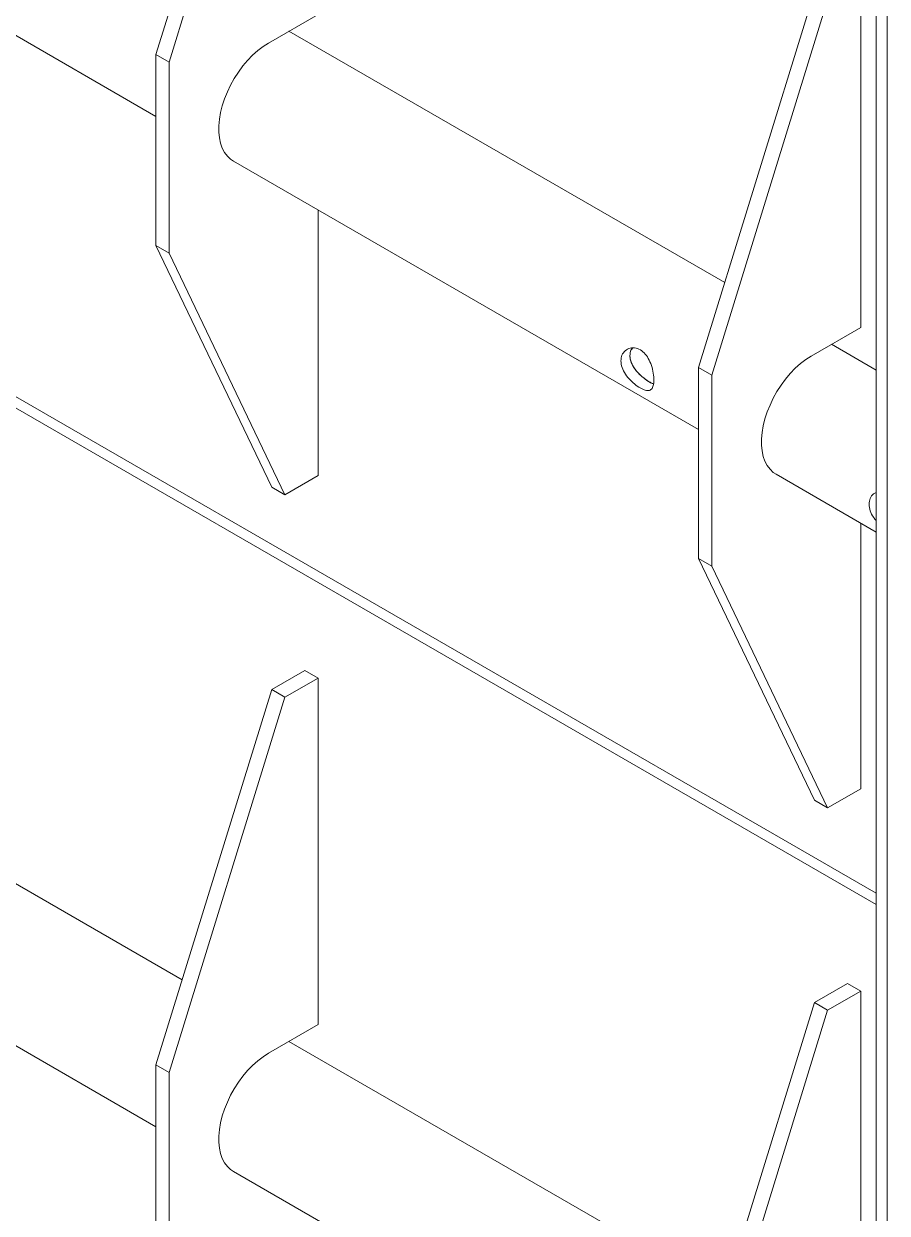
# Model space of a CAD drawing. Header units: millimetres. Extents: x 953 to 17674, y 376 to 6295.
# Drawn here: x 2602 to 2972, y 1883 to 2392 of the extents above; entities that cross this region are included whole.
import ezdxf

# ---------------------------------------------------------------- set-up
doc = ezdxf.new("R2010")
doc.units = ezdxf.units.MM

msp = doc.modelspace()

# ---------------------------------------------------------------- linework, layer by layer
at = {"linetype": 'Continuous', "lineweight": 20}
for p, q in [((2966.82335, 2776.51202), (2966.82335, 1453.71593)), ((2971.50962, 1447.18468), (2971.50962, 2769.98077)), ((2966.82333, 2019.81558), (1924.28451, 2621.66043)), ((2966.82333, 2014.91635), (1924.28451, 2616.7612)), ((2708.46592, 2538.8578), (2658.96845, 2378.41211)), ((2714.12279, 2535.59216), (2664.62532, 2375.14647)), ((2460.12191, 2466.72119), (2658.96845, 2351.92952)), ((2960.19591, 2261.66313), (2960.19591, 2409.86534)), ((2940.3969, 2404.9669), (2890.89943, 2244.5212)), ((2946.05377, 2401.70126), (2896.5563, 2241.25556)), ((2707.05173, 2383.30791), (2728.26493, 2395.55403)), ((2902.10655, 2280.84906), (2715.83747, 2388.37991)), ((2664.62532, 2375.14647), (2658.96845, 2378.41211)), ((2658.96845, 2378.41211), (2658.96845, 2296.75806)), ((2664.62532, 2375.14647), (2664.62532, 2293.49242)), ((2692.05297, 2332.83023), (2890.89943, 2218.03861)), ((2728.26493, 2198.35947), (2728.26493, 2311.92551)), ((2664.62532, 2293.49242), (2658.96845, 2296.75806)), ((2658.96845, 2296.75806), (2708.46592, 2193.46102)), ((2664.62532, 2293.49242), (2714.12279, 2190.19538)), ((2938.9827, 2249.41701), (2960.19591, 2261.66313)), ((2966.82329, 2243.48888), (2947.76845, 2254.48901)), ((2896.5563, 2241.25556), (2890.89943, 2244.5212)), ((2890.89943, 2244.5212), (2890.89943, 2162.86715)), ((2896.5563, 2241.25556), (2896.5563, 2159.60152)), ((2714.12279, 2190.19538), (2728.26493, 2198.35947)), ((2923.98395, 2198.93933), (2966.82335, 2174.20867)), ((2714.12279, 2190.19538), (2708.46592, 2193.46102)), ((2960.19591, 2064.46856), (2960.19591, 2178.0346)), ((2896.5563, 2159.60152), (2890.89943, 2162.86715)), ((2890.89943, 2162.86715), (2940.3969, 2059.57012)), ((2896.5563, 2159.60152), (2946.05377, 2056.30448)), ((2722.60806, 2115.07178), (2708.46592, 2106.90769)), ((2728.26493, 2111.80614), (2714.12279, 2103.64205)), ((2728.26493, 2111.80614), (2722.60806, 2115.07178)), ((2728.26493, 1963.60397), (2728.26493, 2111.80614)), ((2708.46592, 2106.90769), (2658.96845, 1946.46205)), ((2714.12279, 2103.64205), (2708.46592, 2106.90769)), ((2714.12279, 2103.64205), (2664.62532, 1943.19641)), ((2670.17557, 1982.78985), (2483.90645, 2090.32073)), ((2946.05377, 2056.30448), (2960.19591, 2064.46856)), ((2946.05377, 2056.30448), (2940.3969, 2059.57012)), ((2460.12191, 2034.77113), (2658.96845, 1919.97946)), ((2954.53904, 1981.18087), (2940.3969, 1973.01679)), ((2960.19591, 1977.91524), (2954.53904, 1981.18087)), ((2960.19591, 1977.91524), (2946.05377, 1969.75115)), ((2960.19591, 1829.71307), (2960.19591, 1977.91524)), ((2940.3969, 1973.01679), (2890.89943, 1812.57114)), ((2946.05377, 1969.75115), (2896.5563, 1809.3055)), ((2946.05377, 1969.75115), (2940.3969, 1973.01679)), ((2707.05173, 1951.35785), (2728.26493, 1963.60397)), ((2902.10655, 1848.89895), (2715.83747, 1956.4298)), ((2664.62532, 1943.19641), (2658.96845, 1946.46205)), ((2658.96845, 1946.46205), (2658.96845, 1864.808)), ((2664.62532, 1943.19641), (2664.62532, 1861.54236)), ((2692.05297, 1900.88017), (2890.89943, 1786.08855))]:
    msp.add_line(p, q, dxfattribs=at)
at = {"linetype": 'Continuous', "lineweight": 20, "flags": 128}
for points in [[(2692.05297, 2332.83023), (2690.88382, 2333.61967), (2689.49381, 2334.92877), (2688.30961, 2336.51787), (2687.34517, 2338.36835), (2686.61173, 2340.45849), (2686.11798, 2342.76385), (2685.86965, 2345.25736), (2685.86965, 2347.90976), (2686.11798, 2350.68994), (2686.61173, 2353.56537), (2687.34517, 2356.50231), (2688.30961, 2359.46637), (2689.49381, 2362.42267), (2690.88382, 2365.33669), (2692.46344, 2368.17424), (2694.21405, 2370.90192), (2696.11517, 2373.48792), (2698.14454, 2375.90189), (2700.27831, 2378.11545), (2702.49152, 2380.10271), (2704.75818, 2381.8403), (2707.05173, 2383.30791)], [(2923.98395, 2198.93933), (2922.81479, 2199.72876), (2921.42479, 2201.03786), (2920.24059, 2202.62696), (2919.27615, 2204.47745), (2918.54271, 2206.56759), (2918.04896, 2208.87294), (2917.80063, 2211.36646), (2917.80063, 2214.01885), (2918.04896, 2216.79903), (2918.54271, 2219.67446), (2919.27615, 2222.61141), (2920.24059, 2225.57547), (2921.42479, 2228.53177), (2922.81479, 2231.44578), (2924.39442, 2234.28334), (2926.14503, 2237.01101), (2928.04615, 2239.59701), (2930.07552, 2242.01098), (2932.20928, 2244.22455), (2934.4225, 2246.21181), (2936.68916, 2247.9494), (2938.9827, 2249.41701)], [(2692.05297, 1900.88017), (2690.88382, 1901.66958), (2689.49381, 1902.97871), (2688.30961, 1904.56781), (2687.34517, 1906.41829), (2686.61173, 1908.50843), (2686.11798, 1910.81379), (2685.86965, 1913.30728), (2685.86965, 1915.95967), (2686.11798, 1918.73988), (2686.61173, 1921.61531), (2687.34517, 1924.55225), (2688.30961, 1927.51629), (2689.49381, 1930.47264), (2690.88382, 1933.38663), (2692.46344, 1936.22414), (2694.21405, 1938.95188), (2696.11517, 1941.53786), (2698.14454, 1943.95178), (2700.27831, 1946.16534), (2702.49152, 1948.15261), (2704.75818, 1949.89022), (2707.05173, 1951.35785)]]:
    msp.add_lwpolyline(points, dxfattribs=at)
at = {"linetype": 'Continuous', "lineweight": 20}
for points, knots in [([(2857.66542, 2247.37206), (2857.76458, 2248.23482), (2857.96279, 2249.95931), (2859.4652, 2251.88909), (2861.60498, 2253.01796), (2864.14816, 2253.06374), (2866.60676, 2251.93517), (2868.65839, 2249.84101), (2870.23046, 2247.04245), (2871.30273, 2243.79466), (2871.83355, 2240.54208), (2871.82436, 2237.79907), (2871.31485, 2235.83917), (2870.29298, 2234.74485), (2868.69936, 2234.59376), (2866.56501, 2235.38822), (2864.13306, 2236.94652), (2861.69709, 2239.0639), (2859.54885, 2241.64021), (2857.97501, 2244.54002), (2857.76702, 2246.44262), (2857.66542, 2247.37206)], [0, 0, 0, 0, 0.051721303, 0.103380983, 0.156663384, 0.211449071, 0.264367312, 0.314887033, 0.36624236, 0.420272973, 0.474811594, 0.526978982, 0.577654343, 0.629680678, 0.684061938, 0.73829773, 0.789750009, 0.840250485, 0.892966477, 0.94771332, 1, 1, 1, 1]), ([(2870.13431, 2238.24072), (2869.34413, 2238.74135), (2867.76542, 2239.74157), (2865.27751, 2241.93513), (2863.12745, 2244.517), (2861.69594, 2247.42933), (2861.44756, 2250.20541), (2861.85182, 2252.08314), (2862.47215, 2252.74163), (2862.56432, 2252.83947)], [0, 0, 0, 0, 0.1579051819, 0.3154804357, 0.481564728, 0.6543938962, 0.8184712246, 0.9730273804, 1, 1, 1, 1]), ([(2861.55448, 2249.61716), (2861.61624, 2250.50085), (2861.70273, 2251.73849), (2862.42233, 2252.5952), (2862.62813, 2252.84021)], [0, 0, 0, 0, 0.7140111368, 1, 1, 1, 1]), ([(2871.64975, 2237.56083), (2871.41569, 2237.63315), (2870.569, 2237.89476), (2868.64025, 2239.14159), (2866.20395, 2241.05162), (2863.89736, 2243.4702), (2862.14479, 2246.26944), (2861.5775, 2248.4122), (2861.55706, 2249.48191), (2861.55448, 2249.61716)], [0, 0, 0, 0, 0.067556899, 0.24438944, 0.413779209, 0.593172547, 0.784846003, 0.972795695, 1, 1, 1, 1]), ([(2871.6505, 2237.5637), (2871.27357, 2237.69365), (2870.80486, 2237.85523), (2870.2441, 2238.17761), (2870.13431, 2238.24072)], [0, 0, 0, 0, 0.804214343, 1, 1, 1, 1]), ([(2963.7315, 2186.14141), (2963.83477, 2186.99597), (2964.04118, 2188.70407), (2965.27342, 2190.4622), (2966.40245, 2190.95236), (2966.82331, 2191.13508)], [0, 0, 0, 0, 0.385741839, 0.77102637, 1, 1, 1, 1]), ([(2966.82331, 2179.11193), (2966.44878, 2179.54153), (2965.31647, 2180.84033), (2964.05469, 2183.31996), (2963.83757, 2185.21545), (2963.7315, 2186.14141)], [0, 0, 0, 0, 0.201793153, 0.610071141, 1, 1, 1, 1])]:
    msp.add_open_spline(points, degree=3, knots=knots, dxfattribs=at)

doc.saveas('drawing.dxf')
